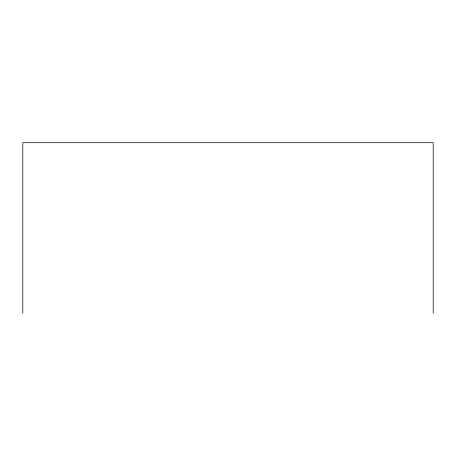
<?xml version="1.0" encoding="UTF-8"?>
<svg xmlns="http://www.w3.org/2000/svg" width="456" height="456" viewBox="0 0 456 456"><rect width="100%" height="100%" fill="white"/><g stroke="black" fill="none" stroke-linecap="round" stroke-linejoin="round"><path stroke-width="0.68" d="M433.2 313.3L433.2 142.699L22.8 142.699L22.8 313.3"/></g></svg>
